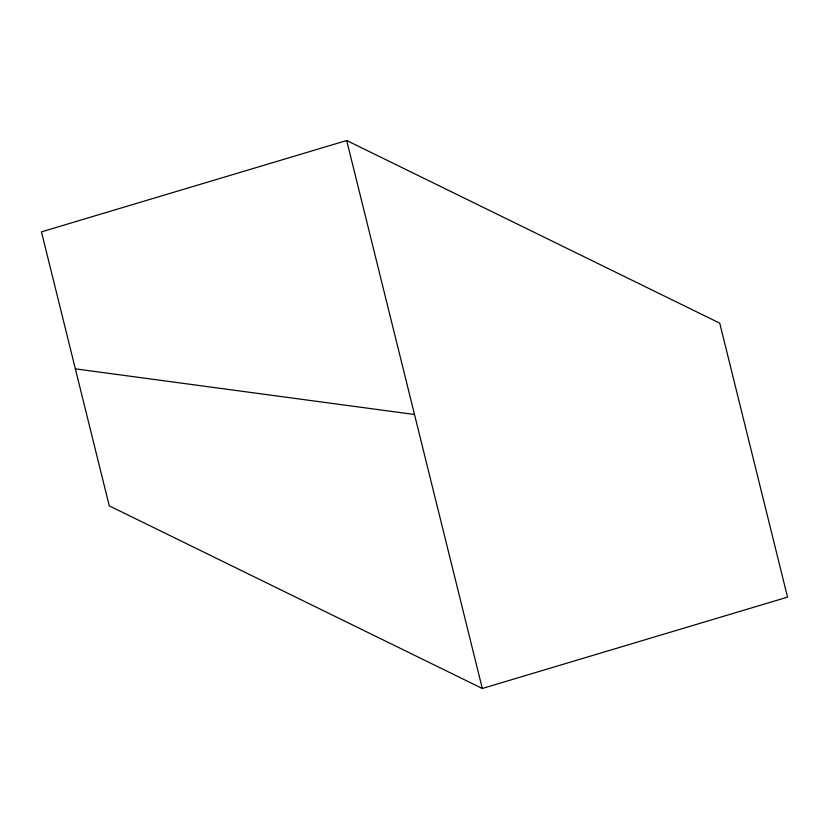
<?xml version="1.0" encoding="UTF-8"?>
<svg xmlns="http://www.w3.org/2000/svg" width="829" height="829" viewBox="0 0 829 829"><rect width="100%" height="100%" fill="white"/><g stroke="black" fill="none" stroke-linecap="round" stroke-linejoin="round"><path stroke-width="1.24" d="M346.688 140.515L41.45 231.861L109.262 505.845L482.312 688.484L787.55 597.139L719.738 323.155L346.688 140.515L482.312 688.484M75.356 368.853L414.5 414.5"/></g></svg>
